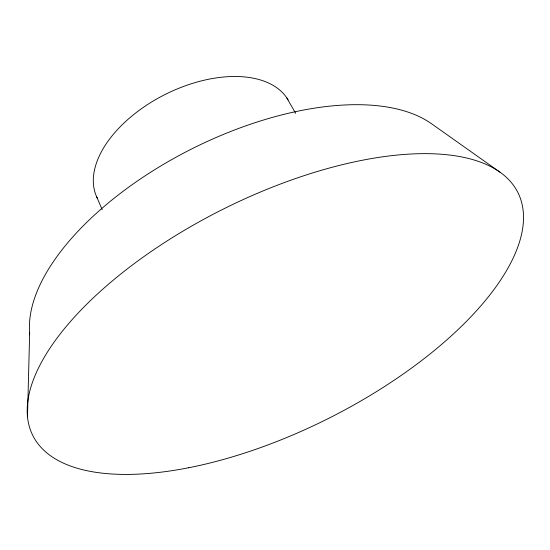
<?xml version="1.0" encoding="UTF-8"?>
<svg xmlns="http://www.w3.org/2000/svg" width="550" height="550" viewBox="0 0 550 550"><rect width="100%" height="100%" fill="white"/><g stroke="black" fill="none" stroke-linecap="round" stroke-linejoin="round"><path stroke-width="0.82" d="M27.5 416.811L29.659 332.722A232.354 113.486 -26.6 0 1 186.01 151.848A232.354 113.486 -26.6 0 1 431.516 123.736L499.929 172.143M29.349 334.771L29.659 332.722M286.694 97.735L295.68 113.328M96.759 197.003L102.169 209.619M97.467 198.461A107.312 62.253 -26.6 0 1 163.226 95.439A107.312 62.253 -26.6 0 1 288.076 99.921M188.794 467.727A271.267 117.143 -26.6 0 0 520.053 197.478A271.267 117.143 -26.6 0 0 117.226 276.884A271.267 117.143 -26.6 0 0 188.794 467.727"/></g></svg>
